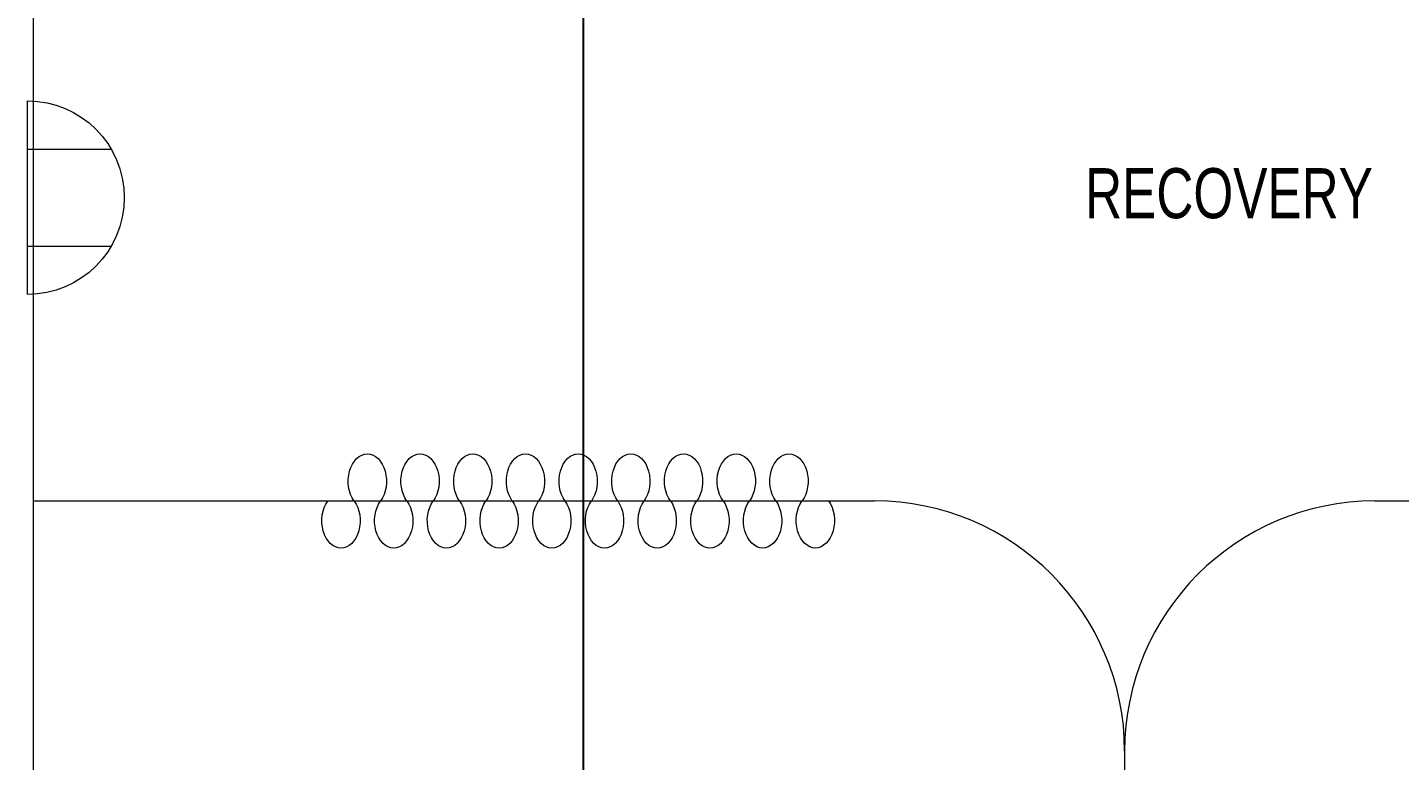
# Model space of a CAD drawing. Header units: metres. Extents: x 75097 to 220762, y -1557923 to -1361206.
# Drawn here: x 143252 to 145995, y -1409046 to -1407582 of the extents above; entities that cross this region are included whole.
import ezdxf

# ---------------------------------------------------------------- set-up
doc = ezdxf.new("R2010")
doc.units = ezdxf.units.M
doc.layers.get('0').update_dxf_attribs({"lineweight": 0})
for name, color, linetype, lineweight in [('A-100 - Copy$0$72_EGR_BASE_TEXT', 8, 'Continuous', 0), ('A-100 - Copy$0$Medical Equipment and Furniture', 8, 'Continuous', 0), ('A-100 - Copy$0$Walls', 8, 'Continuous', 0)]:
    doc.layers.add(name, color=color, linetype=linetype, lineweight=lineweight)
doc.layers.add('A-100 - Copy$0$axes', color=8, linetype='Continuous')
doc.layers.add('PD-VENT', color=8, linetype='Continuous')
doc.layers.add('E-POWR', color=7, linetype='Continuous', lineweight=9, true_color=0x4e7e3e)
doc.styles.add('A-100 - Copy$0$X3G_ENTITY_2587EA', font='swisscl.ttf', dxfattribs={"height": 200})

# ---------------------------------------------------------------- blocks, each defined once
blk = doc.blocks.new('WALL OUTLET')
at = {"layer": 'E-POWR', "extrusion": (9.94399e-05, 4.90741e-07, 1)}
blk.add_line((-193.4, 0, 0), (193.4, 0, 0), dxfattribs=at)
blk.add_line((-193.4, 0, 0), (193.4, 0, 0), dxfattribs=at)
at = {"layer": 'E-POWR', "extrusion": (9.94399e-05, 4.90741e-07, 1), "elevation": 0}
for points in [[(-96.7, 0), (-96.7, 167.5)], [(96.7, 0), (96.7, 167.5)]]:
    blk.add_lwpolyline(points, dxfattribs=at)
at = {"layer": 'E-POWR', "extrusion": (9.94399e-05, 4.90741e-07, 1)}
blk.add_arc((0, 0, 0), 193.4, 359.9963, 179.9963, dxfattribs=at)
blk = doc.blocks.new('A-100 - Copy$0$CURTAIN')
for centre, start, end in [((-0.3386, 0.0395), 313.5684, 226.4316), ((-0.1881, 0.0395), 313.5684, 226.4316), ((-0.0376, 0.0395), 313.5684, 226.4316), ((0.1129, 0.0395), 313.5684, 226.4316), ((0.2633, 0.0395), 313.5684, 226.4316), ((0.4138, 0.0395), 313.5684, 226.4316), ((0.5643, 0.0395), 313.5684, 226.4316), ((0.7148, 0.0395), 313.5684, 226.4316), ((0.8653, 0.0395), 313.5684, 226.4316), ((0.0376, -0.0395), 133.5684, 46.4316), ((0.1881, -0.0395), 133.5684, 46.4316), ((0.3386, -0.0395), 133.5684, 46.4316), ((0.4891, -0.0395), 133.5684, 46.4316), ((0.6396, -0.0395), 133.5684, 46.4316), ((0.79, -0.0395), 133.5684, 46.4316), ((0.9405, -0.0395), 133.5684, 46.4316), ((-0.4138, -0.0395), 133.5684, 46.4316), ((-0.2633, -0.0395), 133.5684, 46.4316), ((-0.1129, -0.0395), 133.5684, 46.4316)]:
    blk.add_arc(centre, 0.0546, start, end)
blk = doc.blocks.new('A-100 - Copy')
at = {"layer": 'A-100 - Copy$0$axes'}
blk.add_line((144363.7, -1477297.4, 0), (144363.7, -1387547.7, 0), dxfattribs=at)
at = {"layer": 'A-100 - Copy$0$Medical Equipment and Furniture'}
for p, q in [((143263.3, -1408527.7, -2.4), (144945.1, -1408527.7, -2.4)), ((145945.1, -1408527.7, -2.4), (147126.9, -1408527.7, -2.4)), ((145445.1, -1409027.7, -2.4), (145445.1, -1411527.7, -2.4))]:
    blk.add_line(p, q, dxfattribs=at)
for centre, start, end in [((144945.1, -1409027.7, -2.4), 0, 90), ((145945.1, -1409027.7, -2.4), 90, 180)]:
    blk.add_arc(centre, 500, start, end, dxfattribs=at)
at = {"layer": 'A-100 - Copy$0$Walls'}
blk.add_line((143263.3, -1407230.6, 0), (143263.3, -1411527.7, 0), dxfattribs=at)
at = {"layer": 'A-100 - Copy$0$Medical Equipment and Furniture', "extrusion": (-6.38299e-11, 1.26698e-09, -1), "xscale": 699.9999999767327, "yscale": 1000, "zscale": 1000, "rotation": 359.9859298881509}
blk.add_blockref('A-100 - Copy$0$CURTAIN', (-144537.2, -1408527.7, 2.4), dxfattribs=at)
at = {"layer": 'A-100 - Copy$0$72_EGR_BASE_TEXT', "insert": (145653.7, -1407862.7), "char_height": 100, "attachment_point": 2, "style": 'A-100 - Copy$0$X3G_ENTITY_2587EA'}
blk.add_mtext('RECOVERY', dxfattribs=at)

msp = doc.modelspace()

# ---------------------------------------------------------------- block references
at = {"layer": 'PD-VENT', "color": 85, "xscale": -1, "rotation": 269.9816343017128}
msp.add_blockref('WALL OUTLET', (143252.2, -1407921.6, 0), dxfattribs=at)

# ---------------------------------------------------------------- next in the draw order: block references
msp.add_blockref('A-100 - Copy', (0, 0))

doc.saveas('drawing.dxf')
